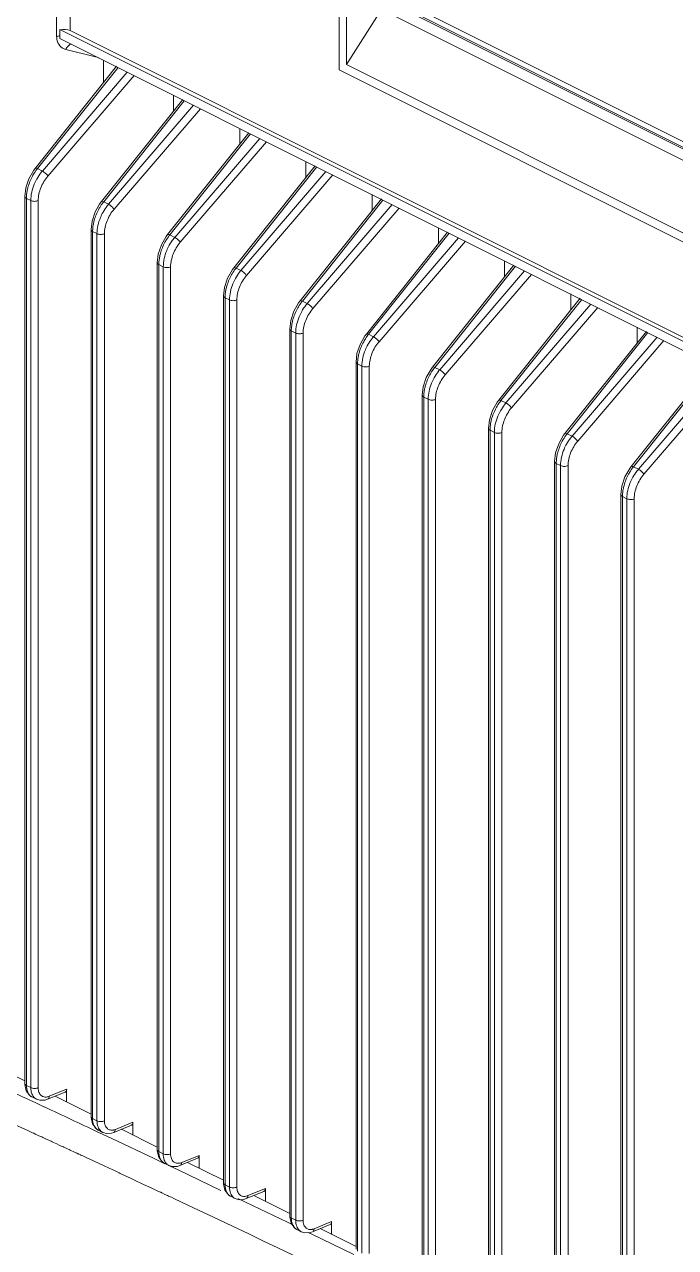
# Model space of a CAD drawing. Header units: millimetres. Extents: x 1177 to 4296, y 93 to 2298.
# Drawn here: x 3667 to 3728.2, y 1379 to 1493.8 of the extents above; entities that cross this region are included whole.
import ezdxf

# ---------------------------------------------------------------- set-up
doc = ezdxf.new("R2010")
doc.units = ezdxf.units.MM
doc.header["$LTSCALE"] = 0.1
doc.layers.get('0').update_dxf_attribs({"lineweight": 13})

msp = doc.modelspace()

# ---------------------------------------------------------------- linework, layer by layer
at = {"lineweight": 9}
for p, q in [((3670.03, 1535.81), (3670.03, 1492.71)), ((3671.3, 1493.26), (3671.3, 1535.17)), ((3696.58, 1521.39), (3696.58, 1489.57)), ((3697.26, 1490.07), (3697.26, 1520.22)), ((3701.62, 1495.77), (3754.3, 1469.43)), ((3702.58, 1495.45), (3754.3, 1469.59)), ((3703.11, 1495.71), (3754.3, 1470.12)), ((3700.56, 1495.24), (3697.26, 1490.07)), ((3754.3, 1468.36), (3700.56, 1495.24)), ((3670.34, 1492.78), (3670.34, 1493.36)), ((3670.34, 1493.36), (3774.15, 1441.45)), ((3671.3, 1493.26), (3774.15, 1441.84)), ((3670.33, 1492.53), (3774.15, 1440.62)), ((3668.01, 1480.33), (3675.66, 1489.91)), ((3668.23, 1480.3), (3675.8, 1489.8)), ((3674.43, 1490.48), (3674.43, 1488.38)), ((3697.26, 1490.07), (3754.77, 1461.31)), ((3676.67, 1489.36), (3668.69, 1480.08)), ((3677.31, 1489.04), (3669.21, 1479.61)), ((3696.58, 1489.57), (3755.45, 1460.14)), ((3674.24, 1477.22), (3681.88, 1486.8)), ((3674.45, 1477.19), (3682.02, 1486.68)), ((3682.89, 1486.25), (3674.91, 1476.96)), ((3681.01, 1487.19), (3681.01, 1485.7)), ((3683.54, 1485.93), (3675.43, 1476.5)), ((3687.23, 1484.08), (3687.23, 1482.59)), ((3680.46, 1474.11), (3688.1, 1483.68)), ((3680.67, 1474.08), (3688.25, 1483.57)), ((3689.11, 1483.14), (3681.13, 1473.85)), ((3689.76, 1482.82), (3681.65, 1473.39)), ((3686.68, 1471), (3694.32, 1480.57)), ((3693.45, 1480.97), (3693.45, 1479.48)), ((3667.42, 1479.36), (3667.13, 1478.49)), ((3667.88, 1480.15), (3667.42, 1479.36)), ((3668.01, 1480.33), (3667.88, 1480.15)), ((3668.69, 1480.08), (3668.23, 1480.3)), ((3686.89, 1470.97), (3694.47, 1480.46)), ((3695.33, 1480.03), (3687.35, 1470.74)), ((3695.98, 1479.71), (3687.87, 1470.27)), ((3667.13, 1478.49), (3667.04, 1477.69)), ((3667.04, 1394.39), (3667.04, 1477.69)), ((3667.19, 1394.21), (3667.19, 1477.51)), ((3667.6, 1477.31), (3667.19, 1477.51)), ((3667.6, 1477.31), (3667.6, 1394)), ((3668.3, 1477.3), (3668.3, 1394)), ((3674.24, 1477.22), (3674.1, 1477.04)), ((3674.91, 1476.96), (3674.45, 1477.19)), ((3692.9, 1467.89), (3700.55, 1477.46)), ((3693.12, 1467.86), (3700.69, 1477.35)), ((3699.67, 1477.86), (3699.67, 1476.37)), ((3673.65, 1476.25), (3673.36, 1475.37)), ((3674.1, 1477.04), (3673.65, 1476.25)), ((3701.56, 1476.92), (3693.58, 1467.63)), ((3702.2, 1476.59), (3694.1, 1467.16)), ((3673.36, 1475.37), (3673.27, 1474.58)), ((3673.27, 1391.27), (3673.27, 1474.58)), ((3673.41, 1391.1), (3673.41, 1474.4)), ((3673.82, 1474.2), (3673.41, 1474.4)), ((3673.82, 1474.2), (3673.82, 1390.89)), ((3674.52, 1474.19), (3674.52, 1390.89)), ((3680.32, 1473.93), (3679.87, 1473.14)), ((3680.46, 1474.11), (3680.32, 1473.93)), ((3681.13, 1473.85), (3680.67, 1474.08)), ((3699.13, 1464.77), (3706.77, 1474.35)), ((3699.34, 1464.75), (3706.91, 1474.24)), ((3707.78, 1473.81), (3699.8, 1464.52)), ((3705.9, 1474.75), (3705.9, 1473.26)), ((3679.87, 1473.14), (3679.58, 1472.26)), ((3708.43, 1473.48), (3700.32, 1464.05)), ((3679.58, 1472.26), (3679.49, 1471.47)), ((3679.49, 1388.16), (3679.49, 1471.47)), ((3712.12, 1471.64), (3712.12, 1470.15)), ((3679.63, 1387.99), (3679.63, 1471.29)), ((3680.05, 1471.08), (3679.63, 1471.29)), ((3680.05, 1471.08), (3680.05, 1387.78)), ((3680.74, 1471.08), (3680.74, 1387.78)), ((3686.54, 1470.82), (3686.09, 1470.03)), ((3686.68, 1471), (3686.54, 1470.82)), ((3687.35, 1470.74), (3686.89, 1470.97)), ((3705.35, 1461.66), (3712.99, 1471.24)), ((3705.56, 1461.64), (3713.14, 1471.13)), ((3714, 1470.7), (3706.02, 1461.41)), ((3714.65, 1470.37), (3706.54, 1460.94)), ((3685.8, 1469.15), (3685.71, 1468.36)), ((3686.09, 1470.03), (3685.8, 1469.15)), ((3685.71, 1385.05), (3685.71, 1468.36)), ((3685.86, 1384.87), (3685.86, 1468.18)), ((3686.27, 1467.97), (3685.86, 1468.18)), ((3686.27, 1467.97), (3686.27, 1384.67)), ((3686.97, 1467.97), (3686.97, 1384.66)), ((3692.9, 1467.89), (3692.77, 1467.71)), ((3711.57, 1458.55), (3719.21, 1468.13)), ((3711.78, 1458.53), (3719.36, 1468.02)), ((3718.34, 1468.53), (3718.34, 1467.04)), ((3692.31, 1466.91), (3692.02, 1466.04)), ((3692.77, 1467.71), (3692.31, 1466.91)), ((3693.58, 1467.63), (3693.12, 1467.86)), ((3720.23, 1467.58), (3712.24, 1458.3)), ((3720.87, 1467.26), (3712.76, 1457.83)), ((3692.02, 1466.04), (3691.93, 1465.24)), ((3691.93, 1381.94), (3691.93, 1465.24)), ((3692.08, 1381.76), (3692.08, 1465.07)), ((3692.49, 1464.86), (3692.08, 1465.07)), ((3692.49, 1464.86), (3692.49, 1381.56)), ((3693.19, 1464.86), (3693.19, 1381.55)), ((3698.99, 1464.59), (3698.54, 1463.8)), ((3699.13, 1464.77), (3698.99, 1464.59)), ((3699.8, 1464.52), (3699.34, 1464.75)), ((3717.79, 1455.44), (3725.44, 1465.02)), ((3718.01, 1455.41), (3725.58, 1464.91)), ((3726.45, 1464.47), (3718.47, 1455.19)), ((3724.57, 1465.41), (3724.57, 1463.93)), ((3698.54, 1463.8), (3698.25, 1462.93)), ((3727.09, 1464.15), (3718.99, 1454.72)), ((3698.25, 1462.93), (3698.16, 1462.13)), ((3698.16, 1378.83), (3698.16, 1462.13)), ((3698.3, 1378.65), (3698.3, 1461.96)), ((3698.71, 1461.75), (3698.3, 1461.96)), ((3698.71, 1461.75), (3698.71, 1378.45)), ((3699.41, 1461.75), (3699.41, 1378.44)), ((3705.21, 1461.48), (3704.76, 1460.69)), ((3705.35, 1461.66), (3705.21, 1461.48)), ((3706.02, 1461.41), (3705.56, 1461.64)), ((3724.02, 1452.33), (3731.66, 1461.91)), ((3724.23, 1452.3), (3731.8, 1461.79)), ((3732.67, 1461.36), (3724.69, 1452.07)), ((3733.32, 1461.04), (3725.21, 1451.61)), ((3704.76, 1460.69), (3704.47, 1459.82)), ((3704.47, 1459.82), (3704.38, 1459.02)), ((3704.38, 1375.72), (3704.38, 1459.02)), ((3704.52, 1375.54), (3704.52, 1458.85)), ((3704.94, 1458.64), (3704.52, 1458.85)), ((3704.94, 1458.64), (3704.94, 1375.33)), ((3705.63, 1458.63), (3705.63, 1375.33)), ((3710.98, 1457.58), (3710.69, 1456.71)), ((3711.43, 1458.37), (3710.98, 1457.58)), ((3711.57, 1458.55), (3711.43, 1458.37)), ((3712.24, 1458.3), (3711.78, 1458.53)), ((3710.69, 1456.71), (3710.6, 1455.91)), ((3710.6, 1372.61), (3710.6, 1455.91)), ((3710.75, 1372.43), (3710.75, 1455.73)), ((3711.16, 1455.53), (3710.75, 1455.73)), ((3711.16, 1455.53), (3711.16, 1372.22)), ((3711.86, 1455.52), (3711.86, 1372.22)), ((3717.66, 1455.26), (3717.2, 1454.47)), ((3717.79, 1455.44), (3717.66, 1455.26)), ((3718.47, 1455.19), (3718.01, 1455.41)), ((3717.2, 1454.47), (3716.91, 1453.6)), ((3716.91, 1453.6), (3716.82, 1452.8)), ((3716.82, 1369.5), (3716.82, 1452.8)), ((3716.97, 1369.32), (3716.97, 1452.62)), ((3717.38, 1452.42), (3716.97, 1452.62)), ((3717.38, 1452.42), (3717.38, 1369.11)), ((3718.08, 1452.41), (3718.08, 1369.11)), ((3723.88, 1452.15), (3723.43, 1451.36)), ((3724.02, 1452.33), (3723.88, 1452.15)), ((3724.69, 1452.07), (3724.23, 1452.3)), ((3723.43, 1451.36), (3723.14, 1450.48)), ((3723.14, 1450.48), (3723.05, 1449.69)), ((3723.05, 1366.38), (3723.05, 1449.69)), ((3723.19, 1366.21), (3723.19, 1449.51)), ((3723.6, 1449.31), (3723.19, 1449.51)), ((3723.6, 1449.31), (3723.6, 1366)), ((3724.3, 1449.3), (3724.3, 1366)), ((3663.69, 1396.3), (3667.04, 1394.63)), ((3667.04, 1394.39), (3667.04, 1394.31)), ((3667.04, 1394.31), (3667.17, 1393.71)), ((3667.17, 1393.71), (3667.51, 1393.26)), ((3667.19, 1394.21), (3667.6, 1394)), ((3667.51, 1393.26), (3667.7, 1393.13)), ((3669.18, 1392.91), (3670.83, 1393.59)), ((3669.33, 1393.19), (3670.97, 1393.87)), ((3670.97, 1392.67), (3670.97, 1393.87)), ((3667.58, 1392.79), (3668.02, 1392.59)), ((3667.7, 1393.13), (3668.13, 1392.92)), ((3668.02, 1392.59), (3668.89, 1392.18)), ((3668.13, 1392.92), (3668.13, 1392.92)), ((3668.13, 1392.92), (3668.46, 1392.81)), ((3669.89, 1393.2), (3673.27, 1391.52)), ((3673.27, 1391.27), (3673.27, 1391.19)), ((3673.27, 1391.19), (3673.4, 1390.6)), ((3673.41, 1391.1), (3673.82, 1390.89)), ((3673.4, 1390.6), (3673.73, 1390.15)), ((3673.73, 1390.15), (3673.92, 1390.02)), ((3673.91, 1389.83), (3674.34, 1389.63)), ((3673.92, 1390.02), (3674.35, 1389.8)), ((3674.35, 1389.81), (3674.35, 1389.8)), ((3674.35, 1389.81), (3674.68, 1389.7)), ((3675.4, 1389.8), (3677.05, 1390.48)), ((3675.55, 1390.08), (3677.19, 1390.75)), ((3676.12, 1390.09), (3679.49, 1388.41)), ((3677.19, 1390.75), (3677.19, 1389.55)), ((3667.88, 1389.71), (3667.82, 1389.74)), ((3667.97, 1389.67), (3667.88, 1389.71)), ((3668.09, 1389.61), (3667.97, 1389.67)), ((3668.24, 1389.55), (3668.09, 1389.61)), ((3668.37, 1389.49), (3668.24, 1389.55)), ((3668.63, 1389.37), (3668.37, 1389.49)), ((3668.73, 1389.32), (3668.63, 1389.37)), ((3668.8, 1389.29), (3668.73, 1389.32)), ((3668.93, 1389.23), (3668.8, 1389.29)), ((3668.99, 1389.2), (3668.93, 1389.23)), ((3669.02, 1389.19), (3668.99, 1389.2)), ((3669.49, 1388.97), (3669.02, 1389.19)), ((3669.52, 1388.96), (3669.49, 1388.97)), ((3669.61, 1388.91), (3669.52, 1388.96)), ((3669.74, 1388.86), (3669.61, 1388.91)), ((3669.89, 1388.79), (3669.74, 1388.86)), ((3670.05, 1388.71), (3669.89, 1388.79)), ((3670.28, 1388.61), (3670.05, 1388.71)), ((3674.34, 1389.63), (3675.21, 1389.22)), ((3675.21, 1389.22), (3679.19, 1387.34)), ((3670.4, 1388.55), (3670.28, 1388.61)), ((3670.47, 1388.52), (3670.4, 1388.55)), ((3670.49, 1388.51), (3670.47, 1388.52)), ((3670.56, 1388.48), (3670.49, 1388.51)), ((3670.67, 1388.43), (3670.56, 1388.48)), ((3670.71, 1388.41), (3670.67, 1388.43)), ((3671.06, 1388.25), (3670.71, 1388.41)), ((3671.2, 1388.18), (3671.06, 1388.25)), ((3671.29, 1388.14), (3671.2, 1388.18)), ((3671.42, 1388.08), (3671.29, 1388.14)), ((3671.57, 1388.01), (3671.42, 1388.08)), ((3671.92, 1387.85), (3671.57, 1388.01)), ((3672.01, 1387.8), (3671.92, 1387.85)), ((3672.09, 1387.77), (3672.01, 1387.8)), ((3672.11, 1387.76), (3672.09, 1387.77)), ((3672.27, 1387.68), (3672.11, 1387.76)), ((3672.3, 1387.67), (3672.27, 1387.68)), ((3672.39, 1387.63), (3672.3, 1387.67)), ((3672.48, 1387.59), (3672.39, 1387.63)), ((3673, 1387.35), (3672.48, 1387.59)), ((3679.49, 1388.16), (3679.49, 1388.08)), ((3679.49, 1388.08), (3679.62, 1387.48)), ((3679.62, 1387.48), (3679.95, 1387.03)), ((3679.63, 1387.99), (3680.05, 1387.78)), ((3681.78, 1386.97), (3683.41, 1387.64)), ((3683.41, 1387.64), (3683.41, 1386.44)), ((3673.09, 1387.31), (3673, 1387.35)), ((3674.49, 1386.65), (3673.09, 1387.31)), ((3675.3, 1386.28), (3674.49, 1386.65)), ((3679.19, 1387.34), (3680.21, 1386.86)), ((3679.95, 1387.03), (3680.15, 1386.91)), ((3680.14, 1386.91), (3680.58, 1386.69)), ((3680.57, 1386.7), (3680.58, 1386.69)), ((3680.57, 1386.7), (3680.91, 1386.59)), ((3680.64, 1386.65), (3681.5, 1386.24)), ((3681.62, 1386.69), (3683.27, 1387.37)), ((3682.34, 1386.98), (3685.71, 1385.3)), ((3675.39, 1386.24), (3675.3, 1386.28)), ((3675.91, 1385.99), (3675.39, 1386.24)), ((3675.99, 1385.95), (3675.91, 1385.99)), ((3677.04, 1385.46), (3675.99, 1385.95)), ((3677.29, 1385.35), (3677.04, 1385.46)), ((3678.2, 1384.92), (3677.29, 1385.35)), ((3681.5, 1386.24), (3685.46, 1384.35)), ((3678.91, 1384.59), (3678.2, 1384.92)), ((3679.61, 1384.26), (3678.91, 1384.59)), ((3679.7, 1384.22), (3679.61, 1384.26)), ((3679.81, 1384.17), (3679.7, 1384.22)), ((3679.86, 1384.15), (3679.81, 1384.17)), ((3679.88, 1384.14), (3679.86, 1384.15)), ((3679.91, 1384.12), (3679.88, 1384.14)), ((3679.98, 1384.09), (3679.91, 1384.12)), ((3680.2, 1383.98), (3679.98, 1384.09)), ((3685.71, 1385.05), (3685.71, 1384.97)), ((3685.71, 1384.97), (3685.84, 1384.37)), ((3685.84, 1384.37), (3686.17, 1383.92)), ((3685.86, 1384.87), (3686.27, 1384.67)), ((3687.84, 1383.58), (3689.49, 1384.26)), ((3688, 1383.86), (3689.64, 1384.53)), ((3689.64, 1384.53), (3689.64, 1383.33)), ((3680.46, 1383.86), (3680.2, 1383.98)), ((3680.55, 1383.82), (3680.46, 1383.86)), ((3680.63, 1383.78), (3680.55, 1383.82)), ((3680.82, 1383.7), (3680.63, 1383.78)), ((3681.04, 1383.59), (3680.82, 1383.7)), ((3686.17, 1383.92), (3686.37, 1383.8)), ((3686.37, 1383.8), (3686.8, 1383.58)), ((3686.79, 1383.58), (3686.8, 1383.58)), ((3686.79, 1383.58), (3687.13, 1383.48)), ((3687.07, 1383.59), (3687.77, 1383.25)), ((3687.77, 1383.25), (3691.72, 1381.36)), ((3688.56, 1383.87), (3691.93, 1382.18)), ((3691.93, 1381.94), (3691.93, 1381.86)), ((3691.93, 1381.86), (3692.06, 1381.26)), ((3692.08, 1381.76), (3692.49, 1381.56)), ((3691.72, 1381.36), (3692.31, 1381.07)), ((3692.06, 1381.26), (3692.4, 1380.81)), ((3692.4, 1380.81), (3692.59, 1380.69)), ((3692.59, 1380.69), (3693.02, 1380.47)), ((3694.07, 1380.46), (3695.72, 1381.14)), ((3694.22, 1380.75), (3695.86, 1381.42)), ((3694.78, 1380.76), (3698.16, 1379.07)), ((3695.86, 1381.42), (3695.86, 1380.22)), ((3693.02, 1380.47), (3693.02, 1380.47)), ((3693.02, 1380.47), (3693.35, 1380.37)), ((3693.67, 1380.41), (3694.01, 1380.25)), ((3694.01, 1380.25), (3697.94, 1378.34))]:
    msp.add_line(p, q, dxfattribs=at)
for points in [[(3668.46, 1392.81), (3668.95, 1392.84), (3669.18, 1392.91)], [(3674.68, 1389.7), (3675.18, 1389.73), (3675.4, 1389.8)], [(3680.91, 1386.59), (3681.4, 1386.61), (3681.62, 1386.69)], [(3687.13, 1383.48), (3687.62, 1383.5), (3687.84, 1383.58)], [(3693.35, 1380.37), (3693.85, 1380.39), (3694.07, 1380.46)]]:
    msp.add_lwpolyline(points, dxfattribs=at)
for centre, radius, start, end in [((3670.57, 1491.05), 1.74, 97.5867, 102.9143), ((3599.11, 1201.34), 298.91, 75.5, 76.106), ((3671.65, 1477.55), 4.4, 141.2375, 142.4697), ((3672.22, 1477.07), 4.64, 142.2054, 150.9325), ((3672.01, 1477.23), 4.38, 139.5064, 142.1858), ((3670.55, 1477.51), 3.36, 177.3165, 179.9791), ((3677.88, 1474.44), 4.4, 141.2375, 142.4697), ((3678.45, 1473.96), 4.64, 142.2054, 150.9325), ((3678.24, 1474.12), 4.38, 139.5064, 142.1858), ((3676.77, 1474.4), 3.36, 177.3165, 179.9791), ((3684.1, 1471.33), 4.4, 141.2375, 142.4697), ((3684.67, 1470.85), 4.64, 142.2054, 150.9325), ((3684.46, 1471.01), 4.38, 139.5064, 142.1858), ((3683, 1471.29), 3.36, 177.3165, 179.9791), ((3690.89, 1467.74), 4.64, 142.2054, 150.9325), ((3690.32, 1468.22), 4.4, 141.2375, 142.4697), ((3690.68, 1467.9), 4.38, 139.5064, 142.1858), ((3689.22, 1468.18), 3.36, 177.3165, 179.9791), ((3696.54, 1465.11), 4.4, 141.2375, 142.4697), ((3697.11, 1464.63), 4.64, 142.2054, 150.9325), ((3696.9, 1464.79), 4.38, 139.5064, 142.1858), ((3695.44, 1465.07), 3.36, 177.3165, 179.9791), ((3702.77, 1462), 4.4, 141.2375, 142.4697), ((3703.13, 1461.68), 4.38, 139.5064, 142.1858), ((3703.34, 1461.52), 4.64, 142.2054, 150.9325), ((3701.66, 1461.96), 3.36, 177.3165, 179.9791), ((3708.99, 1458.89), 4.4, 141.2375, 142.4697), ((3709.56, 1458.4), 4.64, 142.2054, 150.9325), ((3709.35, 1458.57), 4.38, 139.5064, 142.1858), ((3707.89, 1458.84), 3.36, 177.3165, 179.9791), ((3715.78, 1455.29), 4.64, 142.2054, 150.9325), ((3715.21, 1455.77), 4.4, 141.2375, 142.4697), ((3715.57, 1455.45), 4.38, 139.5064, 142.1858), ((3714.11, 1455.73), 3.36, 177.3165, 179.9791), ((3721.43, 1452.66), 4.4, 141.2375, 142.4697), ((3722, 1452.18), 4.64, 142.2054, 150.9325), ((3721.79, 1452.34), 4.38, 139.5064, 142.1858), ((3720.33, 1452.62), 3.36, 177.3165, 179.9791), ((3727.66, 1449.55), 4.4, 141.2375, 142.4697), ((3728.23, 1449.07), 4.64, 142.2054, 150.9325), ((3728.02, 1449.23), 4.38, 139.5064, 142.1858), ((3726.55, 1449.51), 3.36, 177.3165, 179.9791), ((2852.74, -381.32), 1949.62, 65.28692, 65.79952), ((2759.55, -555.32), 2149.34, 65.00941, 65.18539), ((3668.02, 1393.78), 0.727, 235.4868, 243.4173), ((3668.49, 1393.63), 0.794, 229.521, 243.0022), ((2766.79, -539.8), 2132.22, 64.82176, 64.97081), ((3674.25, 1390.67), 0.727, 235.4868, 243.4173), ((3674.71, 1390.51), 0.794, 229.521, 243.0022), ((3680.47, 1387.56), 0.727, 235.4868, 243.4173), ((3680.93, 1387.4), 0.794, 229.521, 243.0022), ((2982.28, -104.48), 1643.96, 63.12488, 64.84648), ((3686.69, 1384.45), 0.727, 235.4868, 243.4173), ((3687.16, 1384.29), 0.794, 229.521, 243.0022), ((3692.91, 1381.34), 0.727, 235.4868, 243.4173), ((3693.38, 1381.18), 0.794, 229.521, 243.0022)]:
    msp.add_arc(centre, radius, start, end, dxfattribs=at)
for centre, major_axis, ratio, start_param, end_param in [((3670.6, 1492.83), (0.999, 0.077), 0.551298, 0.742914, 1.790112), ((3670.62, 1394.04), (-0.224, 0.448), 0.611425, -3.185781, -2.255396), ((3676.84, 1390.93), (-0.224, 0.448), 0.611425, -3.185781, -2.255396), ((3683.06, 1387.82), (-0.224, 0.448), 0.611425, -3.185781, -2.255396), ((3689.28, 1384.71), (-0.224, 0.448), 0.611425, -3.185781, -2.255396), ((3695.51, 1381.6), (-0.224, 0.448), 0.611425, -3.185781, -2.255396)]:
    msp.add_ellipse(centre, major_axis=major_axis, ratio=ratio, start_param=start_param, end_param=end_param, dxfattribs=at)
for points, knots in [([(3670.18, 1492.75), (3670.17, 1492.75), (3670.12, 1492.73), (3670.07, 1492.72), (3670.03, 1492.71)], [0, 0, 0, 0, 0.261159, 1, 1, 1, 1]), ([(3670.89, 1491.5), (3670.78, 1491.52), (3670.57, 1491.61), (3670.22, 1491.9), (3670.08, 1492.24), (3670.05, 1492.47)], [0, 0, 0, 0, 0.247874, 0.490353, 1, 1, 1, 1]), ([(3670.89, 1491.5), (3670.94, 1491.61), (3671.08, 1491.82), (3671.28, 1491.98), (3671.39, 1492.02)], [0, 0, 0, 0, 0.524054, 1, 1, 1, 1]), ([(3667.25, 1478.19), (3667.28, 1478.31), (3667.39, 1478.8), (3667.58, 1479.27), (3667.76, 1479.61)], [0, 0, 0, 0, 0.243945, 1, 1, 1, 1]), ([(3667.76, 1479.61), (3667.79, 1479.66), (3667.92, 1479.88), (3668.06, 1480.08), (3668.17, 1480.23)], [0, 0, 0, 0, 0.253167, 1, 1, 1, 1]), ([(3668.01, 1480.33), (3668.03, 1480.35), (3668.12, 1480.35), (3668.18, 1480.33), (3668.23, 1480.3)], [0, 0, 0, 0, 0.355174, 1, 1, 1, 1]), ([(3669.21, 1479.61), (3668.93, 1479.28), (3668.49, 1478.55), (3668.3, 1477.71), (3668.3, 1477.3)], [0, 0, 0, 0, 0.513812, 1, 1, 1, 1]), ([(3669.21, 1479.61), (3669.15, 1479.7), (3668.98, 1479.87), (3668.79, 1480.02), (3668.69, 1480.08)], [0, 0, 0, 0, 0.484509, 1, 1, 1, 1]), ([(3668.17, 1479.33), (3668.08, 1479.17), (3667.77, 1478.53), (3667.6, 1477.83), (3667.6, 1477.31)], [0, 0, 0, 0, 0.262169, 1, 1, 1, 1]), ([(3667.04, 1477.69), (3667.04, 1477.67), (3667.06, 1477.59), (3667.13, 1477.54), (3667.19, 1477.51)], [0, 0, 0, 0, 0.209575, 1, 1, 1, 1]), ([(3667.19, 1477.67), (3667.19, 1477.71), (3667.21, 1477.89), (3667.23, 1478.06), (3667.25, 1478.19)], [0, 0, 0, 0, 0.243923, 1, 1, 1, 1]), ([(3668.3, 1477.3), (3668.19, 1477.25), (3667.95, 1477.21), (3667.71, 1477.25), (3667.6, 1477.31)], [0, 0, 0, 0, 0.501917, 1, 1, 1, 1]), ([(3673.99, 1476.5), (3674.02, 1476.55), (3674.14, 1476.77), (3674.28, 1476.97), (3674.39, 1477.12)], [0, 0, 0, 0, 0.253167, 1, 1, 1, 1]), ([(3674.24, 1477.22), (3674.25, 1477.24), (3674.34, 1477.24), (3674.41, 1477.21), (3674.45, 1477.19)], [0, 0, 0, 0, 0.355174, 1, 1, 1, 1]), ([(3673.48, 1475.08), (3673.5, 1475.2), (3673.61, 1475.69), (3673.8, 1476.16), (3673.99, 1476.5)], [0, 0, 0, 0, 0.243945, 1, 1, 1, 1]), ([(3674.39, 1476.22), (3674.3, 1476.06), (3673.99, 1475.42), (3673.82, 1474.71), (3673.82, 1474.2)], [0, 0, 0, 0, 0.262169, 1, 1, 1, 1]), ([(3675.43, 1476.5), (3675.15, 1476.17), (3674.71, 1475.44), (3674.52, 1474.6), (3674.52, 1474.19)], [0, 0, 0, 0, 0.513812, 1, 1, 1, 1]), ([(3675.43, 1476.5), (3675.37, 1476.59), (3675.2, 1476.76), (3675.01, 1476.91), (3674.91, 1476.96)], [0, 0, 0, 0, 0.484509, 1, 1, 1, 1]), ([(3673.42, 1474.56), (3673.42, 1474.6), (3673.43, 1474.77), (3673.45, 1474.95), (3673.48, 1475.08)], [0, 0, 0, 0, 0.243923, 1, 1, 1, 1]), ([(3673.27, 1474.58), (3673.27, 1474.56), (3673.28, 1474.48), (3673.36, 1474.43), (3673.41, 1474.4)], [0, 0, 0, 0, 0.209575, 1, 1, 1, 1]), ([(3674.52, 1474.19), (3674.41, 1474.14), (3674.17, 1474.1), (3673.93, 1474.14), (3673.82, 1474.2)], [0, 0, 0, 0, 0.501917, 1, 1, 1, 1]), ([(3680.21, 1473.39), (3680.24, 1473.44), (3680.36, 1473.66), (3680.5, 1473.86), (3680.61, 1474.01)], [0, 0, 0, 0, 0.253167, 1, 1, 1, 1]), ([(3680.46, 1474.11), (3680.47, 1474.13), (3680.56, 1474.13), (3680.63, 1474.1), (3680.67, 1474.08)], [0, 0, 0, 0, 0.355174, 1, 1, 1, 1]), ([(3681.65, 1473.39), (3681.59, 1473.48), (3681.42, 1473.65), (3681.24, 1473.8), (3681.13, 1473.85)], [0, 0, 0, 0, 0.484509, 1, 1, 1, 1]), ([(3679.7, 1471.97), (3679.72, 1472.09), (3679.83, 1472.58), (3680.03, 1473.05), (3680.21, 1473.39)], [0, 0, 0, 0, 0.243945, 1, 1, 1, 1]), ([(3680.61, 1473.1), (3680.52, 1472.94), (3680.22, 1472.31), (3680.05, 1471.6), (3680.05, 1471.08)], [0, 0, 0, 0, 0.262169, 1, 1, 1, 1]), ([(3681.65, 1473.39), (3681.37, 1473.06), (3680.93, 1472.33), (3680.74, 1471.49), (3680.74, 1471.08)], [0, 0, 0, 0, 0.513812, 1, 1, 1, 1]), ([(3679.49, 1471.47), (3679.49, 1471.45), (3679.5, 1471.37), (3679.58, 1471.32), (3679.63, 1471.29)], [0, 0, 0, 0, 0.209575, 1, 1, 1, 1]), ([(3679.64, 1471.45), (3679.64, 1471.49), (3679.65, 1471.66), (3679.67, 1471.84), (3679.7, 1471.97)], [0, 0, 0, 0, 0.243923, 1, 1, 1, 1]), ([(3680.74, 1471.08), (3680.64, 1471.03), (3680.39, 1470.99), (3680.15, 1471.03), (3680.05, 1471.08)], [0, 0, 0, 0, 0.501917, 1, 1, 1, 1]), ([(3685.92, 1468.85), (3685.94, 1468.98), (3686.06, 1469.47), (3686.25, 1469.94), (3686.43, 1470.27)], [0, 0, 0, 0, 0.243945, 1, 1, 1, 1]), ([(3686.43, 1470.27), (3686.46, 1470.33), (3686.58, 1470.54), (3686.72, 1470.75), (3686.84, 1470.9)], [0, 0, 0, 0, 0.253167, 1, 1, 1, 1]), ([(3686.68, 1471), (3686.7, 1471.02), (3686.79, 1471.02), (3686.85, 1470.99), (3686.89, 1470.97)], [0, 0, 0, 0, 0.355174, 1, 1, 1, 1]), ([(3687.87, 1470.27), (3687.59, 1469.95), (3687.16, 1469.21), (3686.97, 1468.38), (3686.97, 1467.97)], [0, 0, 0, 0, 0.513812, 1, 1, 1, 1]), ([(3687.87, 1470.27), (3687.81, 1470.37), (3687.65, 1470.54), (3687.46, 1470.68), (3687.35, 1470.74)], [0, 0, 0, 0, 0.484509, 1, 1, 1, 1]), ([(3686.83, 1469.99), (3686.74, 1469.83), (3686.44, 1469.2), (3686.27, 1468.49), (3686.27, 1467.97)], [0, 0, 0, 0, 0.262169, 1, 1, 1, 1]), ([(3685.71, 1468.36), (3685.71, 1468.34), (3685.73, 1468.26), (3685.8, 1468.21), (3685.86, 1468.18)], [0, 0, 0, 0, 0.209575, 1, 1, 1, 1]), ([(3685.86, 1468.34), (3685.86, 1468.38), (3685.87, 1468.55), (3685.9, 1468.72), (3685.92, 1468.85)], [0, 0, 0, 0, 0.243923, 1, 1, 1, 1]), ([(3686.97, 1467.97), (3686.86, 1467.92), (3686.62, 1467.88), (3686.37, 1467.92), (3686.27, 1467.97)], [0, 0, 0, 0, 0.501917, 1, 1, 1, 1]), ([(3692.9, 1467.89), (3692.92, 1467.91), (3693.01, 1467.91), (3693.07, 1467.88), (3693.12, 1467.86)], [0, 0, 0, 0, 0.355174, 1, 1, 1, 1]), ([(3692.14, 1465.74), (3692.17, 1465.86), (3692.28, 1466.36), (3692.47, 1466.83), (3692.65, 1467.16)], [0, 0, 0, 0, 0.243945, 1, 1, 1, 1]), ([(3693.06, 1466.88), (3692.97, 1466.72), (3692.66, 1466.09), (3692.49, 1465.38), (3692.49, 1464.86)], [0, 0, 0, 0, 0.262169, 1, 1, 1, 1]), ([(3692.65, 1467.16), (3692.68, 1467.22), (3692.81, 1467.43), (3692.95, 1467.64), (3693.06, 1467.79)], [0, 0, 0, 0, 0.253167, 1, 1, 1, 1]), ([(3694.1, 1467.16), (3693.82, 1466.84), (3693.38, 1466.1), (3693.19, 1465.26), (3693.19, 1464.86)], [0, 0, 0, 0, 0.513812, 1, 1, 1, 1]), ([(3694.1, 1467.16), (3694.04, 1467.26), (3693.87, 1467.43), (3693.68, 1467.57), (3693.58, 1467.63)], [0, 0, 0, 0, 0.484509, 1, 1, 1, 1]), ([(3692.08, 1465.22), (3692.09, 1465.27), (3692.1, 1465.44), (3692.12, 1465.61), (3692.14, 1465.74)], [0, 0, 0, 0, 0.243923, 1, 1, 1, 1]), ([(3691.93, 1465.24), (3691.93, 1465.23), (3691.95, 1465.15), (3692.02, 1465.1), (3692.08, 1465.07)], [0, 0, 0, 0, 0.209575, 1, 1, 1, 1]), ([(3693.19, 1464.86), (3693.08, 1464.81), (3692.84, 1464.77), (3692.6, 1464.81), (3692.49, 1464.86)], [0, 0, 0, 0, 0.501917, 1, 1, 1, 1]), ([(3698.88, 1464.05), (3698.91, 1464.11), (3699.03, 1464.32), (3699.17, 1464.53), (3699.28, 1464.67)], [0, 0, 0, 0, 0.253167, 1, 1, 1, 1]), ([(3699.13, 1464.77), (3699.14, 1464.79), (3699.23, 1464.8), (3699.3, 1464.77), (3699.34, 1464.75)], [0, 0, 0, 0, 0.355174, 1, 1, 1, 1]), ([(3700.32, 1464.05), (3700.26, 1464.15), (3700.09, 1464.32), (3699.9, 1464.46), (3699.8, 1464.52)], [0, 0, 0, 0, 0.484509, 1, 1, 1, 1]), ([(3698.37, 1462.63), (3698.39, 1462.75), (3698.5, 1463.24), (3698.69, 1463.72), (3698.88, 1464.05)], [0, 0, 0, 0, 0.243945, 1, 1, 1, 1]), ([(3699.28, 1463.77), (3699.19, 1463.61), (3698.88, 1462.98), (3698.71, 1462.27), (3698.71, 1461.75)], [0, 0, 0, 0, 0.262169, 1, 1, 1, 1]), ([(3700.32, 1464.05), (3700.04, 1463.72), (3699.6, 1462.99), (3699.41, 1462.15), (3699.41, 1461.75)], [0, 0, 0, 0, 0.513812, 1, 1, 1, 1]), ([(3698.16, 1462.13), (3698.16, 1462.12), (3698.17, 1462.04), (3698.25, 1461.98), (3698.3, 1461.96)], [0, 0, 0, 0, 0.209575, 1, 1, 1, 1]), ([(3698.31, 1462.11), (3698.31, 1462.16), (3698.32, 1462.33), (3698.34, 1462.5), (3698.37, 1462.63)], [0, 0, 0, 0, 0.243923, 1, 1, 1, 1]), ([(3699.41, 1461.75), (3699.3, 1461.69), (3699.06, 1461.66), (3698.82, 1461.7), (3698.71, 1461.75)], [0, 0, 0, 0, 0.501917, 1, 1, 1, 1]), ([(3705.1, 1460.94), (3705.13, 1461), (3705.25, 1461.21), (3705.39, 1461.42), (3705.5, 1461.56)], [0, 0, 0, 0, 0.253167, 1, 1, 1, 1]), ([(3705.35, 1461.66), (3705.36, 1461.68), (3705.45, 1461.69), (3705.52, 1461.66), (3705.56, 1461.64)], [0, 0, 0, 0, 0.355174, 1, 1, 1, 1]), ([(3706.54, 1460.94), (3706.48, 1461.04), (3706.31, 1461.21), (3706.13, 1461.35), (3706.02, 1461.41)], [0, 0, 0, 0, 0.484509, 1, 1, 1, 1]), ([(3704.59, 1459.52), (3704.61, 1459.64), (3704.72, 1460.13), (3704.92, 1460.61), (3705.1, 1460.94)], [0, 0, 0, 0, 0.243945, 1, 1, 1, 1]), ([(3705.5, 1460.66), (3705.41, 1460.5), (3705.11, 1459.87), (3704.94, 1459.16), (3704.94, 1458.64)], [0, 0, 0, 0, 0.262169, 1, 1, 1, 1]), ([(3706.54, 1460.94), (3706.26, 1460.61), (3705.82, 1459.88), (3705.63, 1459.04), (3705.63, 1458.63)], [0, 0, 0, 0, 0.513812, 1, 1, 1, 1]), ([(3704.38, 1459.02), (3704.38, 1459.01), (3704.4, 1458.93), (3704.47, 1458.87), (3704.52, 1458.85)], [0, 0, 0, 0, 0.209575, 1, 1, 1, 1]), ([(3704.53, 1459), (3704.53, 1459.04), (3704.54, 1459.22), (3704.56, 1459.39), (3704.59, 1459.52)], [0, 0, 0, 0, 0.243923, 1, 1, 1, 1]), ([(3705.63, 1458.63), (3705.53, 1458.58), (3705.28, 1458.55), (3705.04, 1458.59), (3704.94, 1458.64)], [0, 0, 0, 0, 0.501917, 1, 1, 1, 1]), ([(3710.81, 1456.41), (3710.83, 1456.53), (3710.95, 1457.02), (3711.14, 1457.49), (3711.32, 1457.83)], [0, 0, 0, 0, 0.243945, 1, 1, 1, 1]), ([(3711.72, 1457.55), (3711.64, 1457.39), (3711.33, 1456.75), (3711.16, 1456.05), (3711.16, 1455.53)], [0, 0, 0, 0, 0.262169, 1, 1, 1, 1]), ([(3711.32, 1457.83), (3711.35, 1457.88), (3711.47, 1458.1), (3711.61, 1458.3), (3711.73, 1458.45)], [0, 0, 0, 0, 0.253167, 1, 1, 1, 1]), ([(3711.57, 1458.55), (3711.59, 1458.57), (3711.68, 1458.58), (3711.74, 1458.55), (3711.78, 1458.53)], [0, 0, 0, 0, 0.355174, 1, 1, 1, 1]), ([(3712.76, 1457.83), (3712.48, 1457.5), (3712.05, 1456.77), (3711.86, 1455.93), (3711.86, 1455.52)], [0, 0, 0, 0, 0.513812, 1, 1, 1, 1]), ([(3712.76, 1457.83), (3712.7, 1457.93), (3712.54, 1458.1), (3712.35, 1458.24), (3712.24, 1458.3)], [0, 0, 0, 0, 0.484509, 1, 1, 1, 1]), ([(3710.75, 1455.89), (3710.75, 1455.93), (3710.76, 1456.11), (3710.79, 1456.28), (3710.81, 1456.41)], [0, 0, 0, 0, 0.243923, 1, 1, 1, 1]), ([(3710.6, 1455.91), (3710.6, 1455.89), (3710.62, 1455.81), (3710.69, 1455.76), (3710.75, 1455.73)], [0, 0, 0, 0, 0.209575, 1, 1, 1, 1]), ([(3711.86, 1455.52), (3711.75, 1455.47), (3711.51, 1455.44), (3711.27, 1455.48), (3711.16, 1455.53)], [0, 0, 0, 0, 0.501917, 1, 1, 1, 1]), ([(3717.54, 1454.72), (3717.57, 1454.77), (3717.7, 1454.99), (3717.84, 1455.19), (3717.95, 1455.34)], [0, 0, 0, 0, 0.253167, 1, 1, 1, 1]), ([(3717.79, 1455.44), (3717.81, 1455.46), (3717.9, 1455.46), (3717.96, 1455.44), (3718.01, 1455.41)], [0, 0, 0, 0, 0.355174, 1, 1, 1, 1]), ([(3717.03, 1453.3), (3717.06, 1453.42), (3717.17, 1453.91), (3717.36, 1454.38), (3717.54, 1454.72)], [0, 0, 0, 0, 0.243945, 1, 1, 1, 1]), ([(3717.95, 1454.44), (3717.86, 1454.28), (3717.55, 1453.64), (3717.38, 1452.94), (3717.38, 1452.42)], [0, 0, 0, 0, 0.262169, 1, 1, 1, 1]), ([(3718.99, 1454.72), (3718.71, 1454.39), (3718.27, 1453.66), (3718.08, 1452.82), (3718.08, 1452.41)], [0, 0, 0, 0, 0.513812, 1, 1, 1, 1]), ([(3718.99, 1454.72), (3718.93, 1454.81), (3718.76, 1454.98), (3718.57, 1455.13), (3718.47, 1455.19)], [0, 0, 0, 0, 0.484509, 1, 1, 1, 1]), ([(3716.97, 1452.78), (3716.98, 1452.82), (3716.99, 1453), (3717.01, 1453.17), (3717.03, 1453.3)], [0, 0, 0, 0, 0.243923, 1, 1, 1, 1]), ([(3716.82, 1452.8), (3716.82, 1452.78), (3716.84, 1452.7), (3716.91, 1452.65), (3716.97, 1452.62)], [0, 0, 0, 0, 0.209575, 1, 1, 1, 1]), ([(3718.08, 1452.41), (3717.97, 1452.36), (3717.73, 1452.32), (3717.49, 1452.36), (3717.38, 1452.42)], [0, 0, 0, 0, 0.501917, 1, 1, 1, 1]), ([(3723.77, 1451.61), (3723.8, 1451.66), (3723.92, 1451.88), (3724.06, 1452.08), (3724.17, 1452.23)], [0, 0, 0, 0, 0.253167, 1, 1, 1, 1]), ([(3724.02, 1452.33), (3724.03, 1452.35), (3724.12, 1452.35), (3724.19, 1452.32), (3724.23, 1452.3)], [0, 0, 0, 0, 0.355174, 1, 1, 1, 1]), ([(3725.21, 1451.61), (3725.15, 1451.7), (3724.98, 1451.87), (3724.8, 1452.02), (3724.69, 1452.07)], [0, 0, 0, 0, 0.484509, 1, 1, 1, 1]), ([(3723.26, 1450.19), (3723.28, 1450.31), (3723.39, 1450.8), (3723.58, 1451.27), (3723.77, 1451.61)], [0, 0, 0, 0, 0.243945, 1, 1, 1, 1]), ([(3724.17, 1451.33), (3724.08, 1451.16), (3723.77, 1450.53), (3723.6, 1449.82), (3723.6, 1449.31)], [0, 0, 0, 0, 0.262169, 1, 1, 1, 1]), ([(3725.21, 1451.61), (3724.93, 1451.28), (3724.49, 1450.55), (3724.3, 1449.71), (3724.3, 1449.3)], [0, 0, 0, 0, 0.513812, 1, 1, 1, 1]), ([(3723.05, 1449.69), (3723.05, 1449.67), (3723.06, 1449.59), (3723.14, 1449.54), (3723.19, 1449.51)], [0, 0, 0, 0, 0.209575, 1, 1, 1, 1]), ([(3723.2, 1449.67), (3723.2, 1449.71), (3723.21, 1449.88), (3723.23, 1450.06), (3723.26, 1450.19)], [0, 0, 0, 0, 0.243923, 1, 1, 1, 1]), ([(3724.3, 1449.3), (3724.19, 1449.25), (3723.95, 1449.21), (3723.71, 1449.25), (3723.6, 1449.31)], [0, 0, 0, 0, 0.501917, 1, 1, 1, 1]), ([(3667.04, 1394.39), (3667.04, 1394.35), (3667.08, 1394.27), (3667.15, 1394.23), (3667.19, 1394.21)], [0, 0, 0, 0, 0.433638, 1, 1, 1, 1]), ([(3667.4, 1393.39), (3667.37, 1393.45), (3667.23, 1393.7), (3667.19, 1393.99), (3667.19, 1394.21)], [0, 0, 0, 0, 0.224494, 1, 1, 1, 1]), ([(3667.61, 1393.18), (3667.59, 1393.2), (3667.51, 1393.26), (3667.45, 1393.33), (3667.4, 1393.39)], [0, 0, 0, 0, 0.243632, 1, 1, 1, 1]), ([(3667.6, 1394), (3667.71, 1393.95), (3667.89, 1393.92), (3668.13, 1393.94), (3668.25, 1393.97), (3668.3, 1394)], [0, 0, 0, 0, 0.496425, 0.761892, 1, 1, 1, 1]), ([(3667.6, 1394), (3667.6, 1393.81), (3667.65, 1393.45), (3667.85, 1393.13), (3667.97, 1393.02)], [0, 0, 0, 0, 0.543008, 1, 1, 1, 1]), ([(3668.3, 1394), (3668.3, 1393.85), (3668.33, 1393.58), (3668.49, 1393.34), (3668.58, 1393.26)], [0, 0, 0, 0, 0.542318, 1, 1, 1, 1]), ([(3668.58, 1393.26), (3668.65, 1393.2), (3668.83, 1393.11), (3669.04, 1393.11), (3669.14, 1393.13)], [0, 0, 0, 0, 0.482954, 1, 1, 1, 1]), ([(3669.14, 1393.13), (3669.15, 1393.13), (3669.22, 1393.15), (3669.28, 1393.17), (3669.33, 1393.19)], [0, 0, 0, 0, 0.242184, 1, 1, 1, 1]), ([(3669.33, 1393.19), (3669.33, 1393.13), (3669.31, 1393.02), (3669.22, 1392.93), (3669.18, 1392.91)], [0, 0, 0, 0, 0.552524, 1, 1, 1, 1]), ([(3673.27, 1391.27), (3673.27, 1391.24), (3673.3, 1391.16), (3673.37, 1391.12), (3673.41, 1391.1)], [0, 0, 0, 0, 0.433638, 1, 1, 1, 1]), ([(3673.63, 1390.28), (3673.59, 1390.34), (3673.45, 1390.59), (3673.41, 1390.88), (3673.41, 1391.1)], [0, 0, 0, 0, 0.224494, 1, 1, 1, 1]), ([(3673.83, 1390.07), (3673.81, 1390.09), (3673.74, 1390.15), (3673.67, 1390.22), (3673.63, 1390.28)], [0, 0, 0, 0, 0.243632, 1, 1, 1, 1]), ([(3673.82, 1390.89), (3673.93, 1390.84), (3674.12, 1390.81), (3674.35, 1390.83), (3674.47, 1390.86), (3674.52, 1390.89)], [0, 0, 0, 0, 0.496425, 0.761892, 1, 1, 1, 1]), ([(3673.82, 1390.89), (3673.82, 1390.7), (3673.87, 1390.33), (3674.07, 1390.02), (3674.19, 1389.91)], [0, 0, 0, 0, 0.543008, 1, 1, 1, 1]), ([(3674.52, 1390.89), (3674.52, 1390.74), (3674.56, 1390.47), (3674.71, 1390.23), (3674.8, 1390.15)], [0, 0, 0, 0, 0.542318, 1, 1, 1, 1]), ([(3674.8, 1390.15), (3674.87, 1390.09), (3675.06, 1390), (3675.26, 1390), (3675.36, 1390.02)], [0, 0, 0, 0, 0.482954, 1, 1, 1, 1]), ([(3675.36, 1390.02), (3675.37, 1390.02), (3675.44, 1390.04), (3675.51, 1390.06), (3675.55, 1390.08)], [0, 0, 0, 0, 0.242184, 1, 1, 1, 1]), ([(3675.55, 1390.08), (3675.55, 1390.02), (3675.53, 1389.9), (3675.45, 1389.82), (3675.4, 1389.8)], [0, 0, 0, 0, 0.552524, 1, 1, 1, 1]), ([(3679.49, 1388.16), (3679.49, 1388.13), (3679.53, 1388.05), (3679.59, 1388.01), (3679.63, 1387.99)], [0, 0, 0, 0, 0.433638, 1, 1, 1, 1]), ([(3679.85, 1387.17), (3679.81, 1387.22), (3679.68, 1387.47), (3679.63, 1387.77), (3679.63, 1387.99)], [0, 0, 0, 0, 0.224494, 1, 1, 1, 1]), ([(3680.05, 1387.78), (3680.15, 1387.73), (3680.34, 1387.7), (3680.58, 1387.72), (3680.69, 1387.75), (3680.74, 1387.78)], [0, 0, 0, 0, 0.496425, 0.761892, 1, 1, 1, 1]), ([(3680.05, 1387.78), (3680.05, 1387.59), (3680.09, 1387.22), (3680.29, 1386.9), (3680.42, 1386.8)], [0, 0, 0, 0, 0.543008, 1, 1, 1, 1]), ([(3680.74, 1387.78), (3680.74, 1387.63), (3680.78, 1387.36), (3680.93, 1387.12), (3681.02, 1387.04)], [0, 0, 0, 0, 0.542318, 1, 1, 1, 1]), ([(3680.06, 1386.96), (3680.04, 1386.97), (3679.96, 1387.03), (3679.89, 1387.11), (3679.85, 1387.17)], [0, 0, 0, 0, 0.243632, 1, 1, 1, 1]), ([(3681.02, 1387.04), (3681.1, 1386.98), (3681.28, 1386.89), (3681.48, 1386.89), (3681.58, 1386.91)], [0, 0, 0, 0, 0.482954, 1, 1, 1, 1]), ([(3681.58, 1386.91), (3681.6, 1386.91), (3681.66, 1386.93), (3681.73, 1386.95), (3681.78, 1386.97)], [0, 0, 0, 0, 0.242184, 1, 1, 1, 1]), ([(3681.78, 1386.97), (3681.77, 1386.91), (3681.75, 1386.79), (3681.67, 1386.71), (3681.62, 1386.69)], [0, 0, 0, 0, 0.552524, 1, 1, 1, 1]), ([(3685.71, 1385.05), (3685.71, 1385.02), (3685.75, 1384.94), (3685.82, 1384.9), (3685.86, 1384.87)], [0, 0, 0, 0, 0.433638, 1, 1, 1, 1]), ([(3686.07, 1384.06), (3686.04, 1384.11), (3685.9, 1384.36), (3685.86, 1384.66), (3685.86, 1384.87)], [0, 0, 0, 0, 0.224494, 1, 1, 1, 1]), ([(3686.28, 1383.85), (3686.26, 1383.86), (3686.18, 1383.92), (3686.11, 1384), (3686.07, 1384.06)], [0, 0, 0, 0, 0.243632, 1, 1, 1, 1]), ([(3686.27, 1384.67), (3686.37, 1384.62), (3686.56, 1384.59), (3686.8, 1384.6), (3686.92, 1384.64), (3686.97, 1384.66)], [0, 0, 0, 0, 0.496425, 0.761892, 1, 1, 1, 1]), ([(3686.27, 1384.67), (3686.27, 1384.47), (3686.32, 1384.11), (3686.52, 1383.79), (3686.64, 1383.69)], [0, 0, 0, 0, 0.543008, 1, 1, 1, 1]), ([(3686.97, 1384.66), (3686.97, 1384.52), (3687, 1384.25), (3687.15, 1384.01), (3687.25, 1383.93)], [0, 0, 0, 0, 0.542318, 1, 1, 1, 1]), ([(3687.25, 1383.93), (3687.32, 1383.87), (3687.5, 1383.77), (3687.7, 1383.78), (3687.8, 1383.8)], [0, 0, 0, 0, 0.482954, 1, 1, 1, 1]), ([(3687.8, 1383.8), (3687.82, 1383.8), (3687.89, 1383.82), (3687.95, 1383.84), (3688, 1383.86)], [0, 0, 0, 0, 0.242184, 1, 1, 1, 1]), ([(3688, 1383.86), (3688, 1383.79), (3687.97, 1383.68), (3687.89, 1383.59), (3687.84, 1383.58)], [0, 0, 0, 0, 0.552524, 1, 1, 1, 1]), ([(3691.93, 1381.94), (3691.93, 1381.91), (3691.97, 1381.83), (3692.04, 1381.78), (3692.08, 1381.76)], [0, 0, 0, 0, 0.433638, 1, 1, 1, 1]), ([(3692.29, 1380.95), (3692.26, 1381), (3692.12, 1381.25), (3692.08, 1381.54), (3692.08, 1381.76)], [0, 0, 0, 0, 0.224494, 1, 1, 1, 1]), ([(3692.5, 1380.74), (3692.48, 1380.75), (3692.4, 1380.81), (3692.34, 1380.89), (3692.29, 1380.95)], [0, 0, 0, 0, 0.243632, 1, 1, 1, 1]), ([(3692.49, 1381.56), (3692.6, 1381.5), (3692.79, 1381.48), (3693.02, 1381.49), (3693.14, 1381.53), (3693.19, 1381.55)], [0, 0, 0, 0, 0.496425, 0.761892, 1, 1, 1, 1]), ([(3692.49, 1381.56), (3692.49, 1381.36), (3692.54, 1381), (3692.74, 1380.68), (3692.86, 1380.58)], [0, 0, 0, 0, 0.543008, 1, 1, 1, 1]), ([(3693.19, 1381.55), (3693.19, 1381.41), (3693.22, 1381.13), (3693.38, 1380.9), (3693.47, 1380.82)], [0, 0, 0, 0, 0.542318, 1, 1, 1, 1]), ([(3693.47, 1380.82), (3693.54, 1380.75), (3693.72, 1380.66), (3693.93, 1380.67), (3694.03, 1380.69)], [0, 0, 0, 0, 0.482954, 1, 1, 1, 1]), ([(3694.03, 1380.69), (3694.04, 1380.69), (3694.11, 1380.7), (3694.17, 1380.73), (3694.22, 1380.75)], [0, 0, 0, 0, 0.242184, 1, 1, 1, 1]), ([(3694.22, 1380.75), (3694.22, 1380.68), (3694.2, 1380.57), (3694.11, 1380.48), (3694.07, 1380.46)], [0, 0, 0, 0, 0.552524, 1, 1, 1, 1])]:
    msp.add_open_spline(points, degree=3, knots=knots, dxfattribs=at)
for points in [[(3670.05, 1492.47), (3670.04, 1492.55), (3670.03, 1492.63), (3670.03, 1492.71)], [(3670.34, 1492.78), (3670.34, 1492.69), (3670.34, 1492.61), (3670.33, 1492.53)]]:
    msp.add_open_spline(points, degree=3, dxfattribs=at)

doc.saveas('drawing.dxf')
